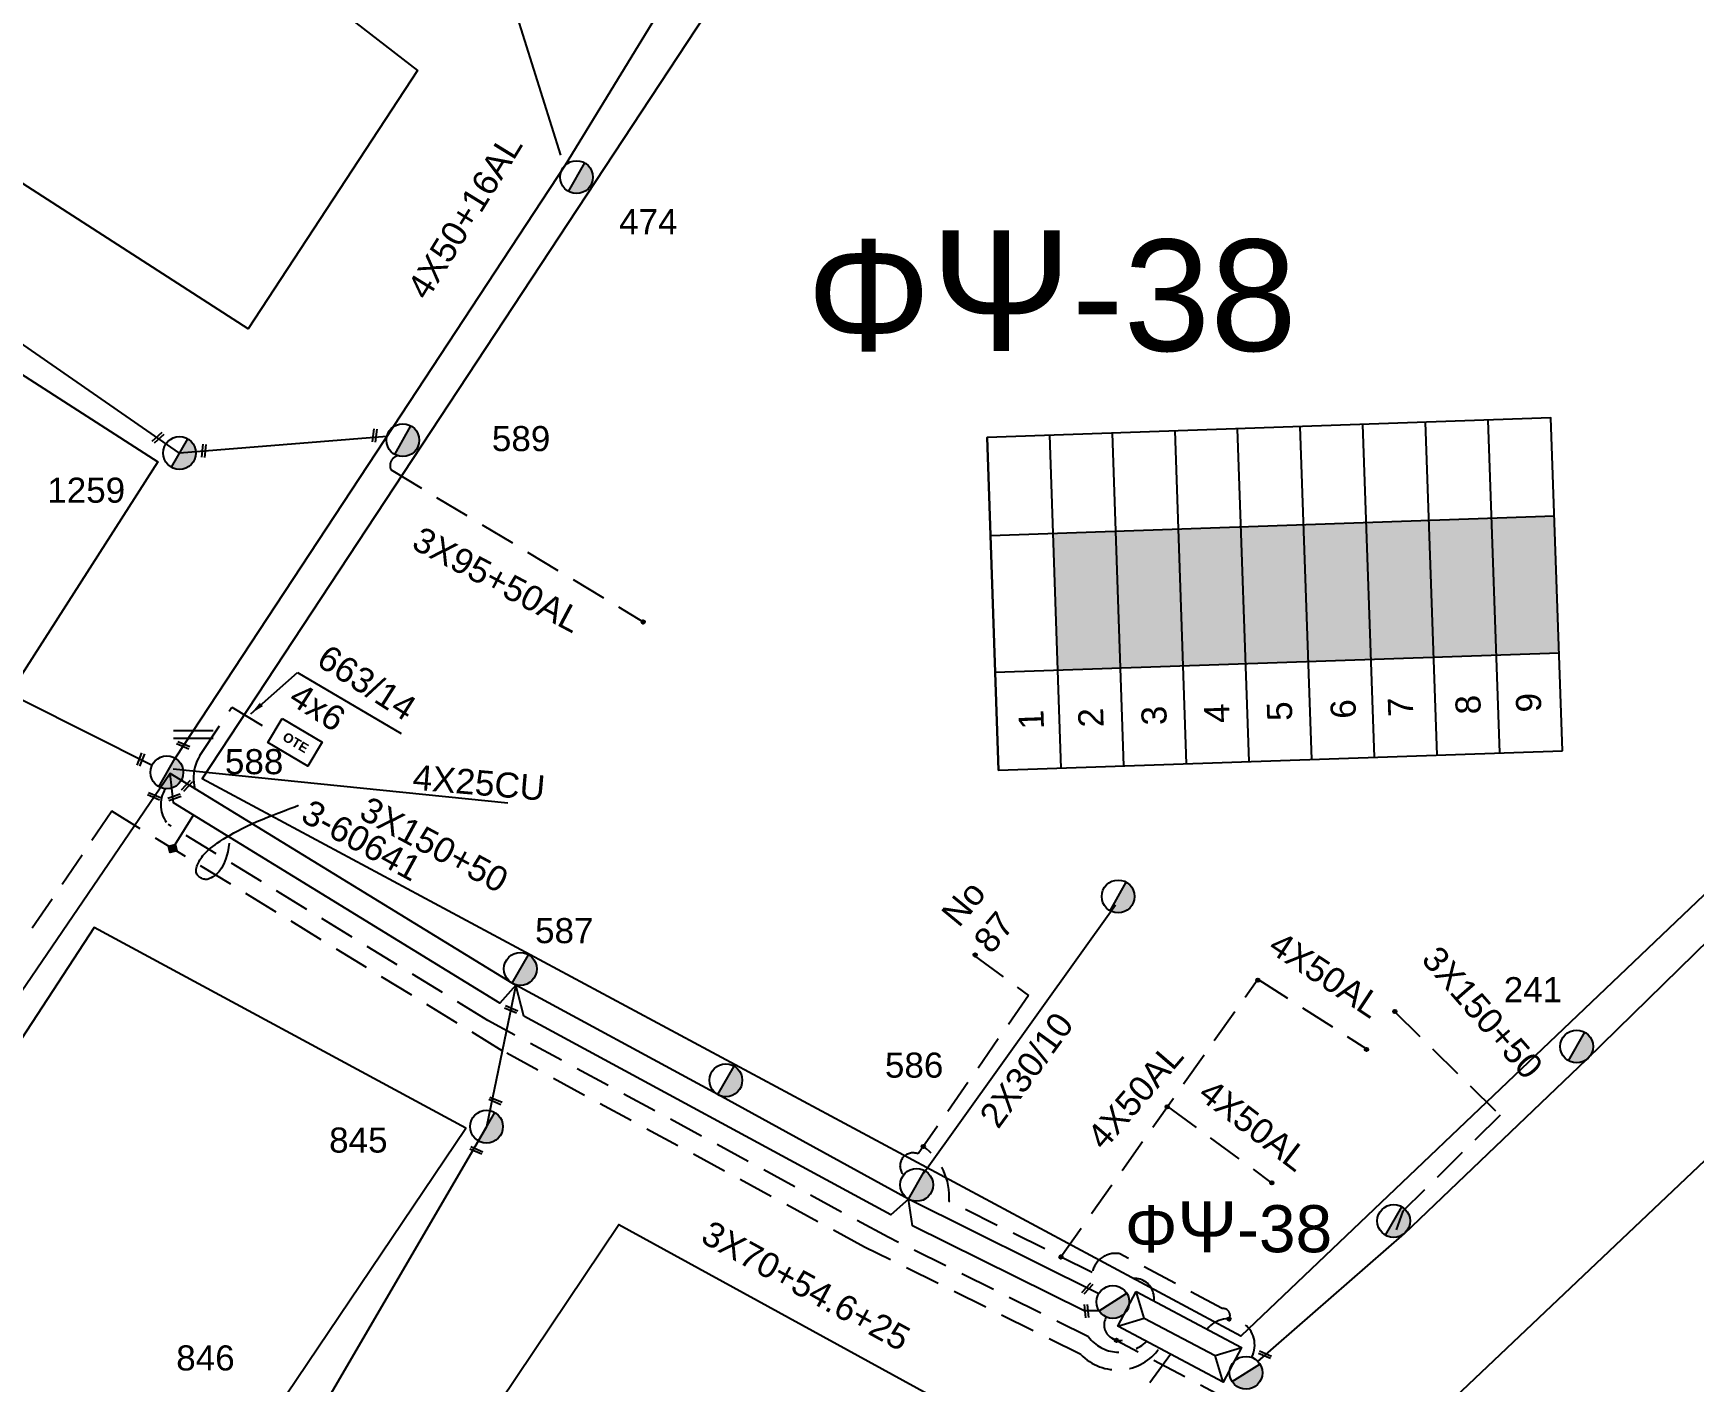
# Model space of a CAD drawing. Header units: millimetres. Extents: x 771 to 3391, y 686 to 1835.
# Drawn here: x 1473.5 to 1592.7, y 966.8 to 1063.6 of the extents above; entities that cross this region are included whole.
import ezdxf
from ezdxf.enums import TextEntityAlignment as Align

# ---------------------------------------------------------------- set-up
doc = ezdxf.new("R2010")
doc.units = ezdxf.units.MM
doc.linetypes.add('DASHED', pattern=[19.05, 12.7, -6.35])
for name, color, linetype in [('Pillar OTE', 7, 'Continuous'), ('Άγνωστα', 7, 'Continuous'), ('Ασφαλειοκιβώτια Χ.Τ 9 αναχωρήσεων', 7, 'Continuous'), ('Γυμνά εναέρια ΧΤ και ΦΟΠ (3Φ)   4x50+16AL', 7, 'Continuous'), ('Εναέρια παροχή ΧΤ 4x25', 7, 'SYN_LINE'), ('Επιγραφές - Σχήματα', 7, 'Continuous'), ('Καλωδια ΧΤ  3X95+50', 7, 'Continuous'), ('Καλώδια ΧΤ   3x150+50CU', 7, 'DASHED'), ('Καλώδια ΧΤ   3x150+70AL', 7, 'DASHED'), ('Καλώδια ΧΤ   3x150AL+50CU', 7, 'DASHED'), ('Μηχανική τομή', 7, 'Continuous'), ('Στύλος ΦΜ', 7, 'Continuous'), ('Στύλος ΦΜ @ 1', 7, 'Continuous'), ('Συνδέσεις', 7, 'Continuous'), ('Συνεστραμμένα ΧΤ   3x70+54.6+25 AL', 7, 'SYN_LINE'), ('Τομή', 7, 'Continuous'), ('Υποσταθμός εναέριος 2 στύλων', 7, 'Continuous'), ('Υποσταθμός πόλεως', 7, 'Continuous'), ('Υπόβαθρο ΔΕΗ', 7, 'Continuous'), ('Υπόγεια καλώδια Παροχών ΧΤ   4x50AL', 7, 'DASHED'), ('Υπόγεια καλώδια Παροχών ΧΤ   4x6', 7, 'DASHED')]:
    doc.layers.add(name, color=color, linetype=linetype)
doc.styles.get("Standard").update_dxf_attribs({"font": 'arial.ttf'})
doc.linetypes.add('SYN_LINE', pattern='A,0.5,-0.0001,["/\\/\\/\\/",Standard,S=0.1,R=0,X=0,Y=-0.05],-0.25', length=0.7501)
doc.dimstyles.new('ISO-25', dxfattribs={"dimtxt": 2.5, "dimasz": 2.5, "dimexe": 1.25, "dimexo": 0.625, "dimtad": 1, "dimtxsty": 'Standard', "dimcen": 2.5, "dimadec": 0, "dimazin": 0, "dimtfac": 1, "dimtmove": 0, "dimatfit": 3, "dimfxl": 1, "dimarcsym": 0})

# ---------------------------------------------------------------- blocks, each defined once
blk = doc.blocks.new('ΑΣΦΑΛΕΙΟΚΙΒΩΤΙΟ ΥΠΟΣΤΑΘΜΟΥ 9 ΑΝΑΧΩΡΗΣΕΩΝ')
at = {"layer": 'Ασφαλειοκιβώτια Χ.Τ 9 αναχωρήσεων', "ltscale": 40}
for p, q in [((-23.8, 40.36), (24.02, 40.36)), ((-9.72, 40.36), (-9.72, -40.64)), ((9.94, 40.36), (9.94, -40.64)), ((-23.8, 31.36), (24.02, 31.36)), ((-23.8, 22.36), (24.02, 22.36)), ((-23.8, 13.36), (24.02, 13.36)), ((-23.8, 4.36), (24.02, 4.36)), ((-23.8, -4.64), (24.02, -4.64)), ((-23.8, -13.64), (24.02, -13.64)), ((-23.8, -22.64), (24.02, -22.64)), ((-23.8, -31.64), (24.02, -31.64))]:
    blk.add_line(p, q, dxfattribs=at)
at = {"layer": 'Ασφαλειοκιβώτια Χ.Τ 9 αναχωρήσεων'}
blk.add_lwpolyline([(-23.8, -40.64), (24.02, -40.64), (24.02, 40.36), (-23.8, 40.36)], close=True, dxfattribs=at)
for s, p in [('1', (-18.12, 33.62)), ('2', (-18.12, 25.05)), ('3', (-18.12, 15.98)), ('4', (-18.12, 6.96)), ('5', (-18.12, -2.05)), ('6', (-18.12, -11.19)), ('7', (-18.12, -19.43)), ('8', (-18.12, -29.12)), ('9', (-18.12, -37.81))]:
    blk.add_text(s, height=3.6, dxfattribs=at).set_placement(p)
at = {"layer": 'Ασφαλειοκιβώτια Χ.Τ 9 αναχωρήσεων', "ltscale": 40}
for tag, height, p in [('ΟΝΟΜΑ', 5, (-0.16, 44.31)), ('ΚΕΙΜΕΝΟ 1', 2, (17.06, 35.59)), ('ΚΕΙΜΕΝΟ 2', 2, (17.06, 26.88)), ('ΚΕΙΜΕΝΟ 3', 2, (17.06, 17.69)), ('ΚΕΙΜΕΝΟ 4', 2, (17.06, 8.71)), ('ΚΕΙΜΕΝΟ 5', 2, (17.06, -0.13)), ('ΚΕΙΜΕΝΟ 6', 2, (17.06, -9.05)), ('ΚΕΙΜΕΝΟ 7', 2, (17.06, -18.13)), ('ΚΕΙΜΕΝΟ 8', 2, (17.06, -26.85)), ('ΚΕΙΜΕΝΟ 9', 2, (17.06, -35.99)), ('ΣΧ', 2, (-0.1, -42.64))]:
    blk.add_attdef(tag, text='', height=height, dxfattribs=at).set_placement(p, align=Align.MIDDLE_CENTER)
blk = doc.blocks.new('ΥΠΑΡΧΩΝ ΤΣΙΜΕΝΤΕΝΙΟΣ ΣΤΥΛΟΣ')
at = {"layer": 'Στύλος ΦΜ'}
blk.add_hatch(color=7, dxfattribs=at).paths.add_polyline_path([(-1.29, -2.28, 0.574793), (2.62, 0, 0.268822), (1.3, 2.27)])
at = {"layer": 'Στύλος ΦΜ', "color": 7}
blk.add_line((-1.29, -2.28), (1.3, 2.27), dxfattribs=at)
blk.add_circle((0, 0), 2.62, dxfattribs=at)
at = {"layer": 'Στύλος ΦΜ', "flags": 4}
for tag, p in [('ΑΡΙΘΜΟΣ', (-4.68, 8.05)), ('ΤΥΠΟΣ', (-4.91, 3.03))]:
    blk.add_attdef(tag, p, '', height=4, dxfattribs=at)
blk = doc.blocks.new('ΥΠΟΣΤΑΘΜΟΣ ΕΝΑΕΡΙΟΣ ΕΠΙ 2 ΣΤΥΛΩΝ')
at = {"layer": 'Υποσταθμός εναέριος 2 στύλων', "linetype": 'Continuous'}
for points in [[(-11.97, -2.11, 0.574793), (-8.45, -0.07, 0.268822), (-9.64, 1.98)], [(9.68, -2.15, 0.574793), (13.19, -0.1, 0.268822), (12.01, 1.95)]]:
    blk.add_hatch(color=256, dxfattribs=at).paths.add_polyline_path(points)
for p, q in [((-11.97, -2.11), (-9.64, 1.98)), ((9.68, -2.15), (12.01, 1.95))]:
    blk.add_line(p, q, dxfattribs=at)
for centre in [(-10.81, -0.07), (10.84, -0.1)]:
    blk.add_circle(centre, 2.36, dxfattribs=at)
at = {"layer": 'Υποσταθμός πόλεως', "linetype": 'Continuous', "ltscale": 40}
blk.add_lwpolyline([(-8.57, 2.82), (8.57, 2.82), (8.57, -2.82), (-8.57, -2.82)], close=True, dxfattribs=at)
for points in [[(-5.75, 0), (-8.57, 2.82)], [(5.75, 0), (8.57, 2.82)], [(-8.57, -2.82), (-5.75, 0)], [(-5.75, 0), (5.75, 0)], [(8.57, -2.82), (5.75, 0)]]:
    blk.add_lwpolyline(points, dxfattribs=at)
at = {"layer": 'Υποσταθμός εναέριος 2 στύλων', "ltscale": 40, "flags": 1}
for tag, p in [('ΜΕΤΑΣΧΗΜΑΤΙΣΜΟΣ', (14.09, 2.51)), ('ΙΣΧΥΣ', (14.07, -0.28)), ('ΑΡΙΘΜΟΣ', (14.19, -3))]:
    blk.add_attdef(tag, p, '', height=1.8, dxfattribs=at)
blk = doc.blocks.new('ΜΗΧΑΝΙΚΗ ΤΟΜΗ')
at = {"layer": 'Μηχανική τομή', "ltscale": 40}
for p, q in [((-1.89, 0.78), (1.89, 0.78)), ((1.89, 0), (-1.89, 0))]:
    blk.add_line(p, q, dxfattribs=at)
blk = doc.blocks.new('_ΣΥΝΔΕΣΗ')
at = {"layer": 'Συνδέσεις', "linetype": 'SYN_LINE', "ltscale": 40}
blk.add_hatch(color=256, dxfattribs=at).paths.add_polyline_path([(0.5, -0.01, 1), (-0.5, -0.01, 1)])
at = {"layer": 'Συνδέσεις'}
blk.add_circle((0, -0.01), 0.5, dxfattribs=at)
blk = doc.blocks.new('ΤΟΜΗ')
at = {"layer": 'Τομή', "ltscale": 40}
for p, q in [((-5.68, 0), (5.68, 0)), ((5.68, -2.33), (-5.68, -2.33))]:
    blk.add_line(p, q, dxfattribs=at)
blk = doc.blocks.new('PILLAR ΟΤΕ')
at = {"layer": 'Pillar OTE', "ltscale": 40}
blk.add_lwpolyline([(-3.31, 2.02), (3.39, 2.02), (3.39, -1.99), (-3.31, -1.99)], close=True, dxfattribs=at)
at = {"layer": 'Pillar OTE', "insert": (-1.81, 0.71), "char_height": 1.3575, "width": 109.961, "attachment_point": 1}
blk.add_mtext('{\\fArial|b1|i0|c161|p34;OTE}', dxfattribs=at)
blk = doc.blocks.new('TSONTA XT1')
at = {"ltscale": 40}
h = blk.add_hatch(color=256, dxfattribs=at)
h.dxf.hatch_style = 1
h.paths.add_polyline_path([(595.96, 2487.66), (597.07, 2488.77), (595.96, 2489.87), (594.85, 2488.77)])
blk.add_lwpolyline([(594.85, 2488.77), (595.96, 2489.87), (597.07, 2488.77), (595.96, 2487.66)], close=True, dxfattribs=at)

msp = doc.modelspace()

# ---------------------------------------------------------------- hatches: boundary and pattern name
at = {"layer": 'Άγνωστα'}
for color, points in [(173, [(1573.68298, 1028.61795), (1569.18565, 1028.46305), (1569.52392, 1018.64161), (1574.02126, 1018.79651)]), (151, [(1578.18031, 1028.77285), (1573.68298, 1028.61795), (1574.02126, 1018.79651), (1578.51859, 1018.95141)]), (27, [(1582.67765, 1028.92775), (1578.18031, 1028.77285), (1578.51859, 1018.95141), (1583.01592, 1019.10631)]), (2, [(1551.19632, 1027.84345), (1546.69898, 1027.68855), (1547.03726, 1017.86711), (1551.53459, 1018.02201)]), (30, [(1555.69365, 1027.99835), (1551.19632, 1027.84345), (1551.53459, 1018.02201), (1556.03192, 1018.17691)]), (1, [(1560.19098, 1028.15325), (1555.69365, 1027.99835), (1556.03192, 1018.17691), (1560.52926, 1018.33181)]), (85, [(1564.68832, 1028.30815), (1560.19098, 1028.15325), (1560.52926, 1018.33181), (1565.02659, 1018.48671)]), (6, [(1569.18565, 1028.46305), (1564.68832, 1028.30815), (1565.02659, 1018.48671), (1569.52392, 1018.64161)])]:
    msp.add_hatch(color=color, dxfattribs=at).paths.add_polyline_path(points)

# ---------------------------------------------------------------- linework, layer by layer
at = {"layer": 'Άγνωστα', "color": 27}
msp.add_lwpolyline([(1511.38906, 1054.85774), (1506.87235, 1069.28861)], dxfattribs=at)
at = {"layer": 'Άγνωστα'}
msp.add_lwpolyline([(1487.60099, 1005.45086), (1487.48403, 1004.84907), (1487.34681, 1004.35989), (1487.195, 1003.97004), (1487.03422, 1003.66625), (1486.87013, 1003.43524), (1486.70837, 1003.26372), (1486.55458, 1003.13841), (1486.4144, 1003.04605), (1486.29209, 1002.97527), (1486.18627, 1002.92243), (1486.09419, 1002.88581), (1486.0131, 1002.86368), (1485.94021, 1002.85433), (1485.87279, 1002.85604), (1485.80806, 1002.86709), (1485.74327, 1002.88576), (1485.67639, 1002.91058), (1485.60841, 1002.94112), (1485.54104, 1002.97721), (1485.476, 1003.01867), (1485.41499, 1003.06533), (1485.35975, 1003.11701), (1485.31199, 1003.17354), (1485.27342, 1003.23475), (1485.24536, 1003.30044), (1485.22757, 1003.37041), (1485.21937, 1003.44442), (1485.22011, 1003.52226), (1485.22914, 1003.60369), (1485.2458, 1003.68849), (1485.26944, 1003.77644), (1485.29939, 1003.86731), (1485.33521, 1003.96087), (1485.37722, 1004.05689), (1485.42596, 1004.15513), (1485.48196, 1004.25534), (1485.54576, 1004.3573), (1485.61789, 1004.46076), (1485.69887, 1004.56548), (1485.78926, 1004.67123), (1485.88965, 1004.77794), (1486.00095, 1004.88616), (1486.12416, 1004.99664), (1486.26026, 1005.11011), (1486.41024, 1005.2273), (1486.57509, 1005.34894), (1486.75579, 1005.47578), (1486.95333, 1005.60854), (1487.16861, 1005.7477), (1487.4021, 1005.89275), (1487.65422, 1006.04289), (1487.92534, 1006.19737), (1488.21587, 1006.3554), (1488.52619, 1006.5162), (1488.85671, 1006.67901), (1489.20781, 1006.84303), (1489.57823, 1007.0072), (1489.96004, 1007.16916), (1490.34367, 1007.32626), (1490.71953, 1007.47585), (1491.07804, 1007.61528), (1491.40961, 1007.7419), (1491.70467, 1007.85305), (1491.95364, 1007.94608), (1492.14968, 1008.01921), (1492.297, 1008.07417), (1492.40256, 1008.11355), (1492.47332, 1008.13995), (1492.51624, 1008.15596), (1492.53828, 1008.16418), (1492.5464, 1008.16721), (1492.54756, 1008.16764), (1492.54756, 1008.16764), (1492.54756, 1008.16764), (1492.54756, 1008.16764), (1492.54756, 1008.16764), (1492.54756, 1008.16764), (1492.54756, 1008.16764), (1492.54756, 1008.16764), (1492.54756, 1008.16764)], dxfattribs=at)
at = {"layer": 'Άγνωστα', "color": 2}
msp.add_lwpolyline([(1537.45151, 981.78008), (1551.21024, 1001.0294)], dxfattribs=at)
at = {"layer": 'Άγνωστα', "color": 30, "linetype": 'DASHED', "ltscale": 0.2}
msp.add_lwpolyline([(1541.08192, 997.36994), (1544.96085, 994.52847), (1537.03864, 983.14345), (1537.03864, 983.14345), (1537.03864, 983.14345, 0.830515184), (1536.00068, 981.64806)], format="xyb", dxfattribs=at)
at = {"layer": 'Γυμνά εναέρια ΧΤ και ΦΟΠ (3Φ)   4x50+16AL', "color": 1, "linetype": 'Continuous', "ltscale": 0.2}
msp.add_lwpolyline([(1578.86282, 1132.456), (1556.61709, 1110.43844), (1538.97341, 1090.42843), (1522.19362, 1071.30475), (1511.7009, 1054.12923), (1499.35664, 1035.34473), (1483.70663, 1011.56444)], dxfattribs=at)
at = {"layer": 'Εναέρια παροχή ΧΤ 4x25', "color": 6, "ltscale": 20}
msp.add_lwpolyline([(1483.56366, 1010.78728), (1507.58669, 1008.36515)], dxfattribs=at)
at = {"layer": 'Καλωδια ΧΤ  3X95+50', "color": 1, "linetype": 'DASHED', "ltscale": 0.2}
msp.add_lwpolyline([(1499.69509, 1033.27365, 0.49208222), (1499.21249, 1032.25331), (1499.21249, 1032.25331), (1517.38549, 1021.31061)], format="xyb", dxfattribs=at)
at = {"layer": 'Καλώδια ΧΤ   3x150+50CU', "color": 30, "linetype": 'DASHED', "ltscale": 0.2}
msp.add_lwpolyline([(1571.22994, 993.37041), (1578.79621, 985.92801), (1571.82166, 979.03959), (1571.34826, 977.70692)], dxfattribs=at)
at = {"layer": 'Καλώδια ΧΤ   3x150+70AL', "color": 6, "linetype": 'DASHED', "ltscale": 0.2}
msp.add_lwpolyline([(1581.12452, 950.77837), (1561.28183, 965.00121), (1559.55059, 965.34778), (1550.89303, 969.9404)], dxfattribs=at)
at = {"layer": 'Καλώδια ΧΤ   3x150AL+50CU', "color": 173, "linetype": 'DASHED', "ltscale": 0.2}
msp.add_lwpolyline([(1553.43296, 969.68204, -0.448204434), (1549.26177, 970.01377), (1534.88766, 977.16203), (1506.14875, 992.73552), (1483.21172, 1006.80849, -0.337732638), (1483.01434, 1009.36963)], format="xyb", dxfattribs=at)
at = {"layer": 'Καλώδια ΧΤ   3x150AL+50CU', "color": 151, "linetype": 'DASHED', "ltscale": 0.2}
msp.add_lwpolyline([(1554.34706, 969.19713, -0.470118004), (1548.70935, 968.74987), (1533.19786, 976.46376), (1507.19279, 990.55579), (1479.174, 1007.74666), (1453.72482, 970.41214, 0.646782038), (1453.99415, 967.5804)], format="xyb", dxfattribs=at)
at = {"layer": 'Καλώδια ΧΤ   3x150AL+50CU', "color": 30, "linetype": 'DASHED', "ltscale": 0.2}
msp.add_lwpolyline([(1559.3609, 971.3173, 0.620962338), (1558.85384, 972.04171), (1551.51592, 975.97963, 0.414333542), (1549.53605, 974.62852), (1539.25772, 979.73994, 0.262028123), (1537.41168, 983.67955)], format="xyb", dxfattribs=at)
at = {"layer": 'Καλώδια ΧΤ   3x150AL+50CU', "color": 27, "linetype": 'DASHED', "ltscale": 0.2}
msp.add_lwpolyline([(1478.66882, 902.64775), (1467.75287, 910.31281), (1464.38788, 905.29874, 0.672556372), (1461.48104, 899.52975), (1447.23156, 878.29696), (1458.02444, 871.60027, 0.661398457), (1464.1598, 871.28057), (1487.10145, 893.62078), (1512.63419, 917.22041), (1539.14199, 942.95834), (1553.82649, 957.22336), (1549.20631, 960.5655), (1555.14431, 968.77421)], format="xyb", dxfattribs=at)
at = {"layer": 'Καλώδια ΧΤ   3x150AL+50CU', "color": 2, "linetype": 'DASHED', "ltscale": 0.2}
msp.add_arc((1552.55215, 972.79927), 1.41572, 351.632598, 143.9845739, dxfattribs=at)
at = {"layer": 'Καλώδια ΧΤ   3x150AL+50CU', "color": 6, "linetype": 'DASHED', "ltscale": 0.2}
msp.add_arc((1551.50268, 970.87563), 1.11639, 149.460267, 324.3413564, dxfattribs=at)
at = {"layer": 'Καλώδια ΧΤ   3x150AL+50CU', "color": 30, "linetype": 'DASHED', "ltscale": 0.2}
msp.add_arc((1559.29817, 969.42428), 1.89406, 332.1869858, 143.1098397, dxfattribs=at)
at = {"layer": 'Συνεστραμμένα ΧΤ   3x70+54.6+25 AL', "color": 1, "linetype": 'SYN_LINE', "ltscale": 20}
msp.add_lwpolyline([(1484.02878, 1033.47194), (1461.03671, 1049.38969), (1428.10851, 1070.75994), (1395.7229, 1092.65877), (1373.71528, 1106.31776)], dxfattribs=at)
at = {"layer": 'Συνεστραμμένα ΧΤ   3x70+54.6+25 AL', "color": 173, "ltscale": 20}
msp.add_lwpolyline([(1482.05639, 1011.04613), (1449.99646, 1027.15341), (1423.70671, 1041.98635), (1400.9184, 1054.52749), (1380.57905, 1065.66972), (1355.73648, 1082.11193), (1373.01083, 1105.37349)], dxfattribs=at)
at = {"layer": 'Συνεστραμμένα ΧΤ   3x70+54.6+25 AL', "color": 30, "ltscale": 20}
msp.add_lwpolyline([(1561.41435, 968.25357), (1571.93085, 977.4395), (1585.00572, 989.91864), (1600.50228, 1005.10534), (1612.5436, 1016.50613), (1630.31296, 1033.45695), (1662.17145, 1066.63634)], dxfattribs=at)
at = {"layer": 'Συνεστραμμένα ΧΤ   3x70+54.6+25 AL', "color": 1, "linetype": 'SYN_LINE', "ltscale": 15}
msp.add_lwpolyline([(1498.90618, 1034.66026), (1484.02878, 1033.47194)], dxfattribs=at)
at = {"layer": 'Συνεστραμμένα ΧΤ   3x70+54.6+25 AL', "color": 6, "ltscale": 20}
msp.add_lwpolyline([(1549.9987, 973.11517), (1536.35073, 979.90232), (1522.65667, 987.41172), (1507.90383, 995.40622), (1483.34872, 1010.47195), (1463.83595, 981.84628), (1453.57171, 966.96806), (1447.24341, 957.27455), (1438.75708, 943.37465), (1426.40739, 924.35742), (1413.51791, 904.22068)], dxfattribs=at)
at = {"layer": 'Συνεστραμμένα ΧΤ   3x70+54.6+25 AL', "color": 2, "linetype": 'SYN_LINE', "ltscale": 20}
for points in [[(1536.35178, 979.89534), (1536.35073, 979.90232), (1535.08312, 978.76851), (1508.73517, 993.04635), (1508.16858, 995.26275), (1507.02065, 993.97544), (1483.58671, 1008.35329), (1483.34872, 1010.47195)], [(1508.16858, 995.26275), (1506.06287, 985.1053), (1493.57104, 963.66303), (1480.88794, 944.24738), (1461.95132, 916.43166), (1440.51614, 887.06756)]]:
    msp.add_lwpolyline(points, dxfattribs=at)
at = {"layer": 'Συνεστραμμένα ΧΤ   3x70+54.6+25 AL', "color": 2, "linetype": 'SYN_LINE', "ltscale": 15}
msp.add_lwpolyline([(1550.02218, 971.88818), (1548.9514, 971.8718), (1536.63804, 977.99525), (1536.35178, 979.89534)], dxfattribs=at)
at = {"layer": 'Υπόβαθρο ΔΕΗ'}
for points in [[(1389.25922, 1106.68362), (1407.6782, 1133.18492), (1501.10224, 1060.94184), (1488.94194, 1042.39947), (1389.25922, 1106.68362)], [(1485.64728, 1010.07398), (1525.06965, 1069.97242), (1579.64749, 1132.00758), (1660.84067, 1065.9635), (1560.20278, 970.06351), (1485.64728, 1010.07398)], [(1367.02603, 1076.39753), (1382.55497, 1097.13673), (1482.45988, 1032.82967), (1472.65851, 1017.5062)], [(1571.49541, 961.81714), (1672.89295, 1057.95779), (1743.74912, 1000.78375), (1770.6399, 978.40281), (1634.79402, 913.96377), (1571.49541, 961.81714)], [(1492.49388, 1017.70671), (1499.93376, 1013.34074)], [(1415.6999, 904.10543), (1439.44324, 888.31509), (1504.57117, 985.00007), (1477.91071, 999.3981), (1415.6999, 904.10543)], [(1450.57222, 881.24648), (1515.56533, 978.091), (1549.11205, 959.68819), (1460.50642, 874.5415), (1450.57222, 881.24648)]]:
    msp.add_lwpolyline(points, dxfattribs=at)
at = {"layer": 'Υπόγεια καλώδια Παροχών ΧΤ   4x50AL', "color": 30, "ltscale": 0.2}
for points in [[(1547.26978, 975.75553), (1561.41744, 995.69502), (1569.22393, 990.6915)], [(1554.93207, 986.55463), (1562.3584, 981.10196)]]:
    msp.add_lwpolyline(points, dxfattribs=at)
at = {"layer": 'Υπόγεια καλώδια Παροχών ΧΤ   4x6', "color": 151, "linetype": 'DASHED', "ltscale": 0.2}
msp.add_lwpolyline([(1483.70778, 1005.36559), (1485.57748, 1008.33667, -0.293953239), (1485.48978, 1011.7571), (1487.77676, 1015.23194), (1490.76326, 1013.43174)], format="xyb", dxfattribs=at)

# ---------------------------------------------------------------- block references
at = {"layer": 'Pillar OTE', "xscale": 0.5, "yscale": 0.5, "zscale": 0.5, "rotation": 329.272831250462}
msp.add_blockref('PILLAR ΟΤΕ', (1492.29623, 1012.70923), dxfattribs=at)
at = {"layer": 'Ασφαλειοκιβώτια Χ.Τ 9 αναχωρήσεων', "xscale": 0.4999999999999998, "yscale": 0.4999999999999998, "zscale": 0.4999999999999998, "rotation": 91.97262806557677}
msp.add_blockref('ΑΣΦΑΛΕΙΟΚΙΒΩΤΙΟ ΥΠΟΣΤΑΘΜΟΥ 9 ΑΝΑΧΩΡΗΣΕΩΝ', (1562.56075, 1023.28537), dxfattribs=at)
at = {"layer": 'Μηχανική τομή'}
for p, xscale, yscale, zscale, rotation in [((1482.55165, 1034.49826), 0.249999999999919, 0.249999999999919, 0.249999999999919, 41.73814602004245), ((1498.13305, 1034.71627), 0.249999999999919, 0.249999999999919, 0.249999999999919, 83.47629204008436), ((1485.86682, 1033.61114), 0.249999999999919, 0.249999999999919, 0.249999999999919, 83.47629204008436), ((1481.33136, 1011.43197), 0.249999999999919, 0.249999999999919, 0.249999999999919, 68.45138536945211), ((1484.2554, 1012.3983), 0.249999999999919, 0.249999999999919, 0.249999999999919, 336.8864378045459), ((1484.63398, 1009.51257), 0.249999999999919, 0.249999999999919, 0.249999999999919, 47.90602526329326), ((1482.15612, 1008.73495), 0.249999999999919, 0.249999999999919, 0.249999999999919, 336.8864378045459), ((1483.70397, 1008.66016), 0.2499999999999189, 0.2499999999999189, 0.2499999999999189, 19.84780723186009), ((1507.78859, 993.42977), 0.249999999999919, 0.249999999999919, 0.249999999999919, 336.8864378045459), ((1506.66026, 986.86356), 0.249999999999919, 0.249999999999919, 0.249999999999919, 336.8864378045459), ((1505.2872, 983.31528), 0.249999999999919, 0.249999999999919, 0.249999999999919, 336.8864378045459), ((1549.25675, 973.42193), 0.249999999999919, 0.249999999999919, 0.249999999999919, 47.90602526329326), ((1549.22537, 971.87599), 0.249999999999919, 0.249999999999919, 0.249999999999919, 95.81205052658667), ((1561.88895, 968.63956), 0.249999999999919, 0.249999999999919, 0.249999999999919, 336.8864378045459)]:
    msp.add_blockref('ΜΗΧΑΝΙΚΗ ΤΟΜΗ', p, dxfattribs=dict(at, xscale=xscale, yscale=yscale, zscale=zscale, rotation=rotation))
at = {"layer": 'Στύλος ΦΜ @ 1', "ltscale": 40}
ref = msp.add_blockref('ΥΠΑΡΧΩΝ ΤΣΙΜΕΝΤΕΝΙΟΣ ΣΤΥΛΟΣ', (1512.5189, 1053.28187), dxfattribs=dict(at, xscale=0.4499999999998181, yscale=0.4499999999998181, zscale=0.4499999999998181))
ref.add_attrib('ΤΥΠΟΣ', '474', (1515.57287, 1049.18095), dxfattribs={"layer": 'Στύλος ΦΜ', "height": 1.8, "flags": 4})
ref = msp.add_blockref('ΥΠΑΡΧΩΝ ΤΣΙΜΕΝΤΕΝΙΟΣ ΣΤΥΛΟΣ', (1484.02651, 1033.47323), dxfattribs=dict(at, xscale=0.4499999999998181, yscale=0.4499999999998181, zscale=0.4499999999998181))
ref.add_attrib('ΤΥΠΟΣ', '1259', (1474.53441, 1029.9048), dxfattribs={"layer": 'Στύλος ΦΜ', "height": 1.8, "flags": 4})
ref = msp.add_blockref('ΥΠΑΡΧΩΝ ΤΣΙΜΕΝΤΕΝΙΟΣ ΣΤΥΛΟΣ', (1500.0538, 1034.39546), dxfattribs=dict(at, xscale=0.4499999999998181, yscale=0.4499999999998181, zscale=0.4499999999998181))
ref.add_attrib('ΤΥΠΟΣ', '589', (1506.44327, 1033.60792), dxfattribs={"layer": 'Στύλος ΦΜ', "height": 1.8, "flags": 4})
ref = msp.add_blockref('ΥΠΑΡΧΩΝ ΤΣΙΜΕΝΤΕΝΙΟΣ ΣΤΥΛΟΣ', (1483.12107, 1010.54255), dxfattribs=dict(at, xscale=0.4499999999998181, yscale=0.4499999999998181, zscale=0.4499999999998181))
ref.add_attrib('ΤΥΠΟΣ', '588', (1487.2856, 1010.41201), dxfattribs={"layer": 'Στύλος ΦΜ', "height": 1.8, "flags": 4})
at = {"layer": 'Στύλος ΦΜ @ 1', "ltscale": 40, "xscale": 0.4499999999998181, "yscale": 0.4499999999998181, "zscale": 0.4499999999998181}
for p in [(1551.38989, 1001.63701), (1523.2377, 988.43619), (1571.16553, 978.33472)]:
    msp.add_blockref('ΥΠΑΡΧΩΝ ΤΣΙΜΕΝΤΕΝΙΟΣ ΣΤΥΛΟΣ', p, dxfattribs=at)
at = {"layer": 'Στύλος ΦΜ @ 1', "ltscale": 40}
ref = msp.add_blockref('ΥΠΑΡΧΩΝ ΤΣΙΜΕΝΤΕΝΙΟΣ ΣΤΥΛΟΣ', (1508.48486, 996.43069), dxfattribs=dict(at, xscale=0.4499999999998181, yscale=0.4499999999998181, zscale=0.4499999999998181))
ref.add_attrib('ΤΥΠΟΣ', '587', (1509.54255, 998.28076), dxfattribs={"layer": 'Στύλος ΦΜ', "height": 1.8, "flags": 4})
ref = msp.add_blockref('ΥΠΑΡΧΩΝ ΤΣΙΜΕΝΤΕΝΙΟΣ ΣΤΥΛΟΣ', (1584.29972, 990.86135), dxfattribs=dict(at, xscale=0.4499999999998181, yscale=0.4499999999998181, zscale=0.4499999999998181))
ref.add_attrib('ΤΥΠΟΣ', '241', (1579.06454, 994.04115), dxfattribs={"layer": 'Στύλος ΦΜ', "height": 1.8, "flags": 4})
ref = msp.add_blockref('ΥΠΑΡΧΩΝ ΤΣΙΜΕΝΤΕΝΙΟΣ ΣΤΥΛΟΣ', (1536.93176, 980.92679), dxfattribs=dict(at, xscale=0.4499999999998181, yscale=0.4499999999998181, zscale=0.4499999999998181))
ref.add_attrib('ΤΥΠΟΣ', '586', (1534.65211, 988.62446), dxfattribs={"layer": 'Στύλος ΦΜ', "height": 1.8, "flags": 4})
ref = msp.add_blockref('ΥΠΑΡΧΩΝ ΤΣΙΜΕΝΤΕΝΙΟΣ ΣΤΥΛΟΣ', (1506.06061, 985.10659), dxfattribs=dict(at, xscale=0.4499999999998181, yscale=0.4499999999998181, zscale=0.4499999999998181))
ref.add_attrib('ΤΥΠΟΣ', '845', (1494.76278, 983.24433), dxfattribs={"layer": 'Στύλος ΦΜ', "height": 1.8, "flags": 4})
ref = msp.add_blockref('ΥΠΑΡΧΩΝ ΤΣΙΜΕΝΤΕΝΙΟΣ ΣΤΥΛΟΣ', (1492.6483, 964.39494), dxfattribs=dict(at, xscale=0.4499999999998181, yscale=0.4499999999998181, zscale=0.4499999999998181))
ref.add_attrib('ΤΥΠΟΣ', '846', (1483.78944, 967.60254), dxfattribs={"layer": 'Στύλος ΦΜ', "height": 1.8, "flags": 4})
at = {"layer": 'Συνδέσεις', "xscale": 0.25, "yscale": 0.25, "zscale": 0.25}
for p in [(1517.30862, 1021.34341), (1541.13222, 997.43401), (1561.41824, 995.63052), (1571.25226, 993.37735), (1569.21529, 990.65504), (1554.90592, 986.53533), (1537.40953, 983.68432), (1562.41786, 981.07162), (1547.28288, 975.75458), (1559.35081, 971.2927), (1551.27164, 969.76267)]:
    msp.add_blockref('_ΣΥΝΔΕΣΗ', p, dxfattribs=at)
at = {"layer": 'Συνδέσεις', "xscale": 0.3075184835441075, "yscale": 0.3075184835441075, "zscale": 0.3075184835441075, "rotation": 328.6879077616582}
msp.add_blockref('TSONTA XT1', (929.20799, 446.45026), dxfattribs=at)
at = {"layer": 'Τομή', "xscale": 0.25, "yscale": 0.25, "zscale": 0.25}
msp.add_blockref('ΤΟΜΗ', (1485.01115, 1013.54666), dxfattribs=at)
at = {"layer": 'Υποσταθμός εναέριος 2 στύλων', "xscale": 0.5, "yscale": 0.5, "zscale": 0.5, "rotation": 332.0551629090562}
msp.add_blockref('ΥΠΟΣΤΑΘΜΟΣ ΕΝΑΕΡΙΟΣ ΕΠΙ 2 ΣΤΥΛΩΝ', (1555.80398, 970.01776), dxfattribs=at)

# ---------------------------------------------------------------- texts
at = {"layer": 'Άγνωστα', "color": 7, "char_height": 1.8, "attachment_point": 1}
for s, gutter_width, insert, rotation in [('3X95+50AL', 12.5, (1501.42408, 1028.27212), 332.0897021), ('663/14', 1.55377, (1494.72306, 1019.81647), 327.4246137), ('4x6', 1.55377, (1492.71895, 1017.08531), 327.4246137), ('4X25CU', 12.5, (1500.8662, 1011.11329), 355.0902466), ('3-60641', 12.5, (1493.49035, 1008.68173), 331.2162372), ('3X150+50', 12.5, (1497.66118, 1008.89278), 331.627843), ('3X150+50', 12.5, (1574.43583, 998.24741), 311.0555002), ('2X30/10', 12.5, (1541.32262, 985.92631), 53.9549728), ('3X70+54.6+25', 12.5, (1522.19609, 978.45012), 331.2162372)]:
    msp.add_mtext_dynamic_manual_height_columns(s, width=1.8, gutter_width=gutter_width, heights=[0.04535], dxfattribs=dict(at, insert=insert, rotation=rotation))
at = {"layer": 'Άγνωστα', "color": 7}
note = msp.add_mtext_dynamic_manual_height_columns('No ', width=1.8, gutter_width=2.03045, heights=[0.04535, 0], dxfattribs=dict(at, insert=(1536.12837, 997.52427), char_height=1.8, attachment_point=1, rotation=50.4055177))
for column, words in zip(note.columns.linked_columns, ['87']):
    column.text = words
at = {"layer": 'Γυμνά εναέρια ΧΤ και ΦΟΠ (3Φ)   4x50+16AL', "color": 7, "insert": (1500.25907, 1045.30095), "char_height": 1.8, "attachment_point": 1, "rotation": 58.3673681}
msp.add_mtext_dynamic_manual_height_columns('4X50+16AL', width=1.8, gutter_width=12.5, heights=[0.04535], dxfattribs=at)
at = {"layer": 'Υπόβαθρο ΔΕΗ', "attachment_point": 1}
for insert, char_height in [((1529.03271, 1049.46757), 8), ((1551.87446, 979.75124), 3.3831914)]:
    msp.add_mtext_dynamic_manual_height_columns('Φ{\\H1.0833x;Ψ}-38', width=84.657329, gutter_width=12.5, heights=[0], dxfattribs=dict(at, insert=insert, char_height=char_height))
at = {"layer": 'Υπόγεια καλώδια Παροχών ΧΤ   4x50AL', "color": 7, "char_height": 1.8, "attachment_point": 1}
for insert, rotation in [((1563.04701, 999.24301), 326.5235181), ((1549.00224, 984.50951), 49.2211872), ((1558.12906, 988.65344), 322.5364712)]:
    msp.add_mtext_dynamic_manual_height_columns('4X50AL', width=1.8, gutter_width=12.5, heights=[0.04535], dxfattribs=dict(at, insert=insert, rotation=rotation))

# ---------------------------------------------------------------- leaders
at = {"layer": 'Επιγραφές - Σχήματα', "ltscale": 40}
msp.add_leader([(1489.14997, 1014.7558), (1492.49388, 1017.70671)], dimstyle='ISO-25', override={"dimasz": 1, "dimtad": 0}, dxfattribs=at)

doc.saveas('drawing.dxf')
